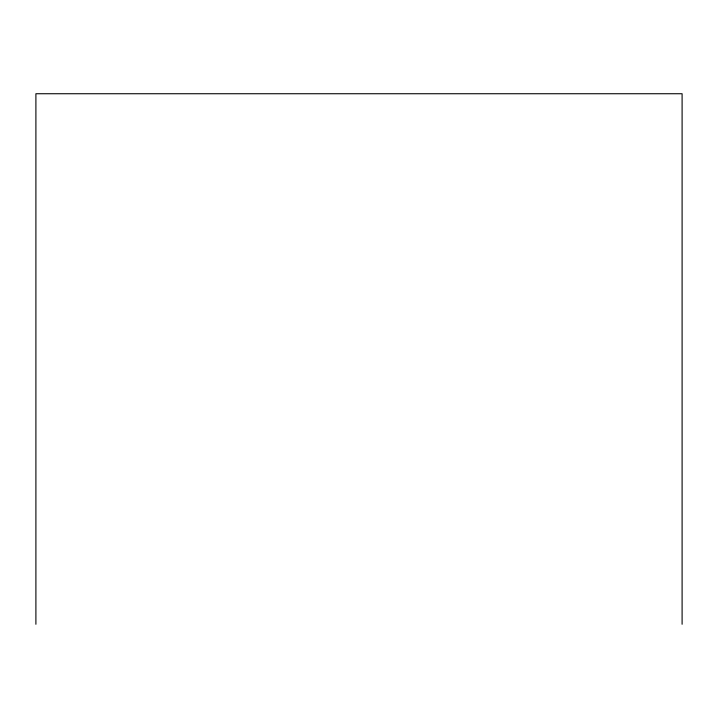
<?xml version="1.0" encoding="UTF-8"?>
<svg xmlns="http://www.w3.org/2000/svg" width="718" height="718" viewBox="0 0 718 718"><rect width="100%" height="100%" fill="white"/><g stroke="black" fill="none" stroke-linecap="round" stroke-linejoin="round"><path stroke-width="1.08" d="M682.1 624.265L682.1 93.735L35.9 93.735L35.9 624.265"/></g></svg>
